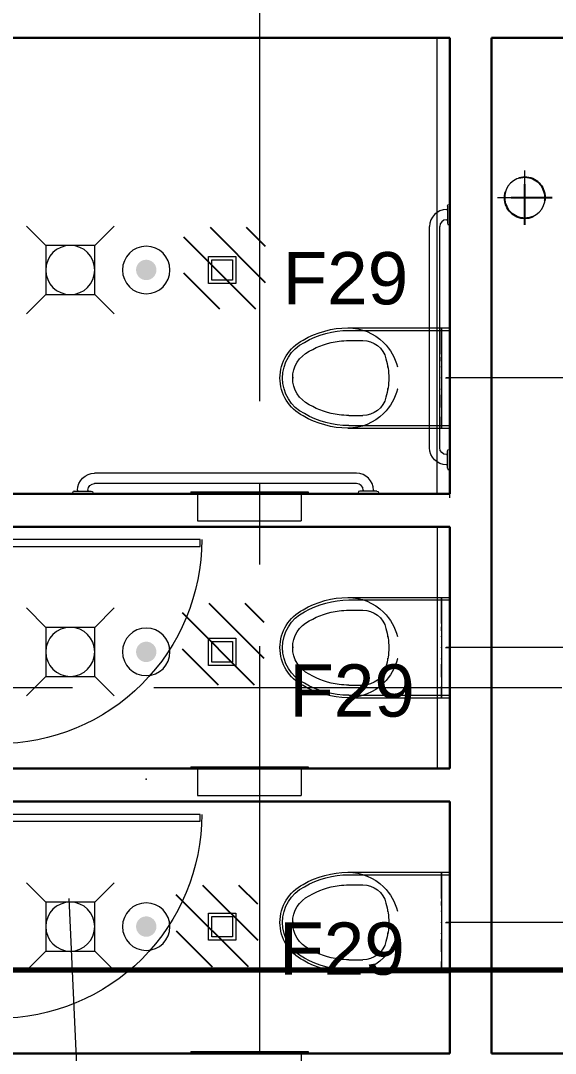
# Model space of a CAD drawing. Header units: inches. Extents: x -26500 to 0, y -3347 to 2257.
# Drawn here: x -23616.2 to -23537.5, y 613.4 to 765.2 of the extents above; entities that cross this region are included whole.
import ezdxf

# ---------------------------------------------------------------- set-up
doc = ezdxf.new("R2010")
doc.units = ezdxf.units.IN
doc.header["$LTSCALE"] = 48
doc.header["$MEASUREMENT"] = 0
doc.linetypes.add('A104$0$CENTER', pattern=[2, 1.25, -0.25, 0.25, -0.25])
doc.linetypes.add('NB - 5th floor_plan$0$HIDDEN2', pattern=[0.1875, 0.125, -0.0625])
for name, color, linetype in [('A104$0$A-AREA-IDEN', 8, 'Continuous'), ('A104$0$A-DOOR', 8, 'Continuous'), ('A104$0$A-FLOR-PFIX', 8, 'Continuous'), ('A104$0$A-FLOR-SLEEVE', 8, 'Continuous'), ('A104$0$A-FLOR-SPCL', 8, 'Continuous'), ('A104$0$A-GRID-GRDP0-15', 8, 'Continuous'), ('A104$0$A-WALL-FULL-INTR', 8, 'Continuous'), ('A104$0$Level 30', 8, 'Continuous'), ('A604$0$A-CLNG-AVDC', 8, 'Continuous'), ('A604$0$A-CLNG-LITE', 3, 'Continuous'), ('A604$0$A-CLNG-MECH-RTRN', 8, 'Continuous'), ('A604$0$A-FLOR-SLEEVE', 8, 'Continuous'), ('E-Emer-lite', 1, 'Continuous'), ('E-FIRE', 234, 'Continuous'), ('E-TEXT', 6, 'Continuous'), ('NB - 5th floor_plan$0$STWETSTACK', 1, 'NB - 5th floor_plan$0$HIDDEN2'), ('XREF', 7, 'Continuous')]:
    doc.layers.add(name, color=color, linetype=linetype)
doc.layers.add('E-Fire-Covr', color=240, linetype='Continuous', lineweight=70, plot=False)
doc.styles.add('M08', font='arial.ttf', dxfattribs={"height": 7.68})

# ---------------------------------------------------------------- blocks, each defined once
blk = doc.blocks.new('A104')
at = {"layer": 'A104$0$A-AREA-IDEN', "lineweight": 0, "elevation": 0.2066, "flags": 128}
blk.add_lwpolyline([(-23567.0737, 413.2278), (-23598.7656, 413.2278), (-23609.0394, 636.1473)], dxfattribs=at)
at = {"layer": 'A104$0$A-DOOR', "lineweight": 0, "extrusion": (0, 0, -1)}
for centre in [(23619.5351, 688.9088), (23619.5357, 648.5338)]:
    blk.add_arc(centre, 30.0003, 180, 270.000004, dxfattribs=at)
at = {"layer": 'A104$0$A-DOOR', "lineweight": 13}
for points in [[(-23619.5351, 687.9068), (-23589.7871, 687.9068), (-23589.7871, 688.9087), (-23619.5351, 688.9087)], [(-23619.5357, 647.5318), (-23589.7877, 647.5318), (-23589.7877, 648.5337), (-23619.5357, 648.5337)]]:
    blk.add_3dface(points, dxfattribs=at)
at = {"layer": 'A104$0$A-FLOR-PFIX', "lineweight": 13}
for p, q in [((-23568.0549, 720.0347), (-23554.2646, 720.0347)), ((-23567.9107, 719.6597), (-23553.0337, 719.6597)), ((-23554.2646, 720.0347), (-23554.265, 718.391)), ((-23554.2646, 716.1833), (-23554.2646, 720.0347)), ((-23554.2646, 720.0347), (-23553.0342, 720.0347)), ((-23553.0337, 719.6597), (-23553.0342, 720.0347)), ((-23553.0342, 720.0347), (-23553.0342, 718.5756)), ((-23553.0337, 719.6597), (-23553.0337, 712.6597)), ((-23567.9102, 718.1592), (-23565.864, 718.1597)), ((-23554.265, 718.391), (-23554.265, 718.1376)), ((-23554.265, 718.1376), (-23554.265, 717.6543)), ((-23553.0342, 718.5756), (-23553.0342, 718.2955)), ((-23553.0342, 718.2955), (-23553.0337, 717.7626)), ((-23554.265, 717.6543), (-23554.265, 717.0135)), ((-23554.265, 717.0135), (-23554.265, 715.7252)), ((-23553.0337, 717.7626), (-23553.0342, 717.0564)), ((-23553.0342, 717.0564), (-23553.0337, 715.767)), ((-23554.2646, 715.9383), (-23554.265, 715.2567)), ((-23554.2646, 715.4978), (-23554.265, 715.7252)), ((-23554.265, 715.2911), (-23554.2646, 715.4978)), ((-23554.2646, 715.113), (-23554.265, 715.2911)), ((-23554.265, 715.2567), (-23554.265, 714.2842)), ((-23554.2646, 715.113), (-23554.265, 714.4077)), ((-23554.2646, 716.1833), (-23554.2646, 715.9383)), ((-23553.0342, 715.2517), (-23553.0337, 715.4018)), ((-23553.0342, 715.2517), (-23553.0337, 714.5067)), ((-23553.0337, 715.576), (-23553.0337, 715.767)), ((-23553.0337, 715.4018), (-23553.0337, 715.576)), ((-23562.1691, 714.2842), (-23562.2454, 714.2842)), ((-23554.265, 714.4077), (-23554.2646, 713.5687)), ((-23554.265, 714.2842), (-23554.265, 714.2512)), ((-23554.265, 714.2512), (-23554.2646, 714.1577)), ((-23554.2646, 713.5687), (-23554.265, 712.6597)), ((-23554.2646, 714.1577), (-23554.2646, 714.0145)), ((-23554.2646, 714.0145), (-23554.2646, 713.5829)), ((-23554.2646, 713.5829), (-23554.2646, 713.1272)), ((-23553.0337, 714.5067), (-23553.0342, 713.6203)), ((-23553.0342, 713.6203), (-23553.0337, 712.6597)), ((-23576.1553, 712.6602), (-23576.1647, 712.6597)), ((-23576.1282, 712.6602), (-23576.1553, 712.6602)), ((-23576.0854, 712.6597), (-23576.1282, 712.6602)), ((-23576.0278, 712.6597), (-23576.0854, 712.6597)), ((-23562.082, 712.6597), (-23561.9855, 712.6597)), ((-23561.9762, 712.6597), (-23562.0337, 712.6597)), ((-23561.9855, 712.6597), (-23561.9762, 712.6597)), ((-23554.3246, 712.6597), (-23554.265, 712.6597)), ((-23554.2646, 713.1272), (-23554.265, 712.6597)), ((-23554.265, 712.6597), (-23554.2646, 712.1922)), ((-23554.265, 712.6597), (-23554.265, 711.7508)), ((-23554.2646, 712.1922), (-23554.265, 711.7365)), ((-23553.675, 712.6597), (-23553.0337, 712.6597)), ((-23552.3905, 712.6597), (-23553.6076, 712.6597)), ((-23553.0337, 712.6597), (-23553.0342, 711.6991)), ((-23553.0337, 705.6597), (-23553.0337, 712.6597)), ((-23562.1691, 711.0352), (-23562.2459, 711.0352)), ((-23560.7956, 711.0352), (-23560.6991, 711.0352)), ((-23560.6888, 711.0352), (-23560.7473, 711.0352)), ((-23560.6991, 711.0352), (-23560.6888, 711.0352)), ((-23554.265, 711.7508), (-23554.2646, 710.9117)), ((-23554.265, 711.7365), (-23554.2646, 711.3049)), ((-23554.2646, 711.1617), (-23554.265, 711.0682)), ((-23554.265, 711.0682), (-23554.265, 711.0352)), ((-23554.265, 711.0352), (-23554.265, 710.0628)), ((-23554.2646, 710.9117), (-23554.265, 710.2065)), ((-23554.2646, 711.3049), (-23554.2646, 711.1617)), ((-23553.0342, 711.6991), (-23553.0342, 710.8128)), ((-23553.0342, 710.8128), (-23553.0337, 710.0677)), ((-23554.265, 710.0283), (-23554.265, 710.2065)), ((-23554.265, 710.0628), (-23554.2646, 709.3812)), ((-23554.265, 709.8216), (-23554.265, 710.0283)), ((-23554.265, 709.5943), (-23554.265, 709.8216)), ((-23554.265, 708.3064), (-23554.265, 709.5943)), ((-23554.2646, 709.3812), (-23554.2646, 709.1361)), ((-23554.2646, 709.1361), (-23554.2646, 705.2847)), ((-23553.0337, 709.9176), (-23553.0337, 710.0677)), ((-23553.0337, 709.7434), (-23553.0337, 709.9176)), ((-23553.0337, 709.5524), (-23553.0337, 709.7434)), ((-23553.0337, 708.2635), (-23553.0337, 709.5524)), ((-23554.265, 708.3064), (-23554.265, 707.6651)), ((-23554.265, 707.6651), (-23554.2646, 707.1819)), ((-23553.0337, 708.2635), (-23553.0342, 707.5569)), ((-23553.0342, 707.5569), (-23553.0342, 707.0239)), ((-23567.9102, 707.1597), (-23565.864, 707.1597)), ((-23554.2646, 707.1819), (-23554.265, 706.9284)), ((-23554.2646, 705.2847), (-23554.265, 706.9284)), ((-23553.0342, 707.0239), (-23553.0342, 706.7439)), ((-23553.0342, 705.2847), (-23553.0342, 706.7439)), ((-23568.0544, 705.2847), (-23554.2646, 705.2847)), ((-23567.9107, 705.6597), (-23553.0337, 705.6597)), ((-23554.2646, 705.2847), (-23553.0342, 705.2847)), ((-23553.0337, 705.6597), (-23553.0342, 705.2847)), ((-23568.0549, 680.4097), (-23554.2646, 680.4097)), ((-23567.9107, 680.0347), (-23553.0337, 680.0347)), ((-23554.2646, 680.4097), (-23554.265, 678.766)), ((-23554.2646, 676.5583), (-23554.2646, 680.4097)), ((-23554.2646, 680.4097), (-23553.0342, 680.4097)), ((-23553.0337, 680.0347), (-23553.0342, 680.4097)), ((-23553.0342, 680.4097), (-23553.0342, 678.9506)), ((-23553.0337, 680.0347), (-23553.0337, 673.0347)), ((-23567.9102, 678.5342), (-23565.864, 678.5347)), ((-23554.265, 678.766), (-23554.265, 678.5126)), ((-23554.265, 678.5126), (-23554.265, 678.0293)), ((-23553.0342, 678.9506), (-23553.0342, 678.6705)), ((-23553.0342, 678.6705), (-23553.0337, 678.1376)), ((-23554.265, 678.0293), (-23554.265, 677.3885)), ((-23554.265, 677.3885), (-23554.265, 676.1002)), ((-23553.0337, 678.1376), (-23553.0342, 677.4314)), ((-23553.0342, 677.4314), (-23553.0337, 676.142)), ((-23554.2646, 676.3133), (-23554.265, 675.6317)), ((-23554.2646, 675.8728), (-23554.265, 676.1002)), ((-23554.265, 675.6661), (-23554.2646, 675.8728)), ((-23554.2646, 675.488), (-23554.265, 675.6661)), ((-23554.265, 675.6317), (-23554.265, 674.6592)), ((-23554.2646, 675.488), (-23554.265, 674.7827)), ((-23554.2646, 676.5583), (-23554.2646, 676.3133)), ((-23553.0342, 675.6267), (-23553.0337, 675.7768)), ((-23553.0342, 675.6267), (-23553.0337, 674.8817)), ((-23553.0337, 675.951), (-23553.0337, 676.142)), ((-23553.0337, 675.7768), (-23553.0337, 675.951)), ((-23562.1691, 674.6592), (-23562.2454, 674.6592)), ((-23554.265, 674.7827), (-23554.2646, 673.9437)), ((-23554.265, 674.6592), (-23554.265, 674.6262)), ((-23554.265, 674.6262), (-23554.2646, 674.5327)), ((-23554.2646, 673.9437), (-23554.265, 673.0347)), ((-23554.2646, 674.5327), (-23554.2646, 674.3895)), ((-23554.2646, 674.3895), (-23554.2646, 673.9579)), ((-23554.2646, 673.9579), (-23554.2646, 673.5022)), ((-23553.0337, 674.8817), (-23553.0342, 673.9953)), ((-23553.0342, 673.9953), (-23553.0337, 673.0347)), ((-23576.1553, 673.0352), (-23576.1647, 673.0347)), ((-23576.1282, 673.0352), (-23576.1553, 673.0352)), ((-23576.0854, 673.0347), (-23576.1282, 673.0352)), ((-23576.0278, 673.0347), (-23576.0854, 673.0347)), ((-23562.082, 673.0347), (-23561.9855, 673.0347)), ((-23561.9762, 673.0347), (-23562.0337, 673.0347)), ((-23561.9855, 673.0347), (-23561.9762, 673.0347)), ((-23554.3246, 673.0347), (-23554.265, 673.0347)), ((-23554.2646, 673.5022), (-23554.265, 673.0347)), ((-23554.265, 673.0347), (-23554.2646, 672.5672)), ((-23554.265, 673.0347), (-23554.265, 672.1258)), ((-23554.2646, 672.5672), (-23554.265, 672.1115)), ((-23553.675, 673.0347), (-23553.0337, 673.0347)), ((-23552.3905, 673.0347), (-23553.6076, 673.0347)), ((-23553.0337, 673.0347), (-23553.0342, 672.0741)), ((-23553.0337, 666.0347), (-23553.0337, 673.0347)), ((-23562.1691, 671.4102), (-23562.2459, 671.4102)), ((-23560.7956, 671.4102), (-23560.6991, 671.4102)), ((-23560.6888, 671.4102), (-23560.7473, 671.4102)), ((-23560.6991, 671.4102), (-23560.6888, 671.4102)), ((-23554.265, 672.1258), (-23554.2646, 671.2867)), ((-23554.265, 672.1115), (-23554.2646, 671.6799)), ((-23554.2646, 671.5367), (-23554.265, 671.4432)), ((-23554.265, 671.4432), (-23554.265, 671.4102)), ((-23554.265, 671.4102), (-23554.265, 670.4378)), ((-23554.2646, 671.2867), (-23554.265, 670.5815)), ((-23554.2646, 671.6799), (-23554.2646, 671.5367)), ((-23553.0342, 672.0741), (-23553.0342, 671.1878)), ((-23553.0342, 671.1878), (-23553.0337, 670.4427)), ((-23554.265, 670.4033), (-23554.265, 670.5815)), ((-23554.265, 670.4378), (-23554.2646, 669.7562)), ((-23554.265, 670.1966), (-23554.265, 670.4033)), ((-23554.265, 669.9693), (-23554.265, 670.1966)), ((-23554.265, 668.6814), (-23554.265, 669.9693)), ((-23554.2646, 669.7562), (-23554.2646, 669.5111)), ((-23554.2646, 669.5111), (-23554.2646, 665.6597)), ((-23553.0337, 670.2926), (-23553.0337, 670.4427)), ((-23553.0337, 670.1184), (-23553.0337, 670.2926)), ((-23553.0337, 669.9274), (-23553.0337, 670.1184)), ((-23553.0337, 668.6385), (-23553.0337, 669.9274)), ((-23554.265, 668.6814), (-23554.265, 668.0401)), ((-23554.265, 668.0401), (-23554.2646, 667.5569)), ((-23553.0337, 668.6385), (-23553.0342, 667.9319)), ((-23553.0342, 667.9319), (-23553.0342, 667.3989)), ((-23567.9102, 667.5347), (-23565.864, 667.5347)), ((-23554.2646, 667.5569), (-23554.265, 667.3034)), ((-23554.2646, 665.6597), (-23554.265, 667.3034)), ((-23553.0342, 667.3989), (-23553.0342, 667.1189)), ((-23553.0342, 665.6597), (-23553.0342, 667.1189)), ((-23568.0544, 665.6597), (-23554.2646, 665.6597)), ((-23567.9107, 666.0347), (-23553.0337, 666.0347)), ((-23554.2646, 665.6597), (-23553.0342, 665.6597)), ((-23553.0337, 666.0347), (-23553.0342, 665.6597)), ((-23568.0549, 640.0348), (-23554.2646, 640.0348)), ((-23567.9107, 639.6598), (-23553.0337, 639.6598)), ((-23554.2646, 640.0348), (-23554.265, 638.3911)), ((-23554.2646, 636.1834), (-23554.2646, 640.0348)), ((-23554.2646, 640.0348), (-23553.0342, 640.0348)), ((-23553.0337, 639.6598), (-23553.0342, 640.0348)), ((-23553.0342, 640.0348), (-23553.0342, 638.5757)), ((-23553.0337, 639.6598), (-23553.0337, 632.6598)), ((-23567.9102, 638.1593), (-23565.864, 638.1598)), ((-23554.265, 638.3911), (-23554.265, 638.1377)), ((-23554.265, 638.1377), (-23554.265, 637.6544)), ((-23554.265, 637.6544), (-23554.265, 637.0137)), ((-23553.0342, 638.5757), (-23553.0342, 638.2956)), ((-23553.0342, 638.2956), (-23553.0337, 637.7627)), ((-23553.0337, 637.7627), (-23553.0342, 637.0565)), ((-23554.265, 637.0137), (-23554.265, 635.7253)), ((-23554.2646, 635.9384), (-23554.265, 635.2568)), ((-23554.2646, 636.1834), (-23554.2646, 635.9384)), ((-23553.0342, 637.0565), (-23553.0337, 635.7671)), ((-23554.2646, 635.4979), (-23554.265, 635.7253)), ((-23554.265, 635.2912), (-23554.2646, 635.4979)), ((-23554.2646, 635.1131), (-23554.265, 635.2912)), ((-23554.265, 635.2568), (-23554.265, 634.2843)), ((-23554.2646, 635.1131), (-23554.265, 634.4079)), ((-23554.265, 634.4079), (-23554.2646, 633.5688)), ((-23553.0342, 635.2519), (-23553.0337, 635.4019)), ((-23553.0342, 635.2519), (-23553.0337, 634.5068)), ((-23553.0337, 634.5068), (-23553.0342, 633.6205)), ((-23553.0337, 635.5762), (-23553.0337, 635.7671)), ((-23553.0337, 635.4019), (-23553.0337, 635.5762)), ((-23562.1691, 634.2843), (-23562.2454, 634.2843)), ((-23554.265, 634.2843), (-23554.265, 634.2514)), ((-23554.265, 634.2514), (-23554.2646, 634.1579)), ((-23554.2646, 633.5688), (-23554.265, 632.6598)), ((-23554.2646, 633.1273), (-23554.265, 632.6598)), ((-23554.2646, 634.1579), (-23554.2646, 634.0146)), ((-23554.2646, 634.0146), (-23554.2646, 633.5831)), ((-23554.2646, 633.5831), (-23554.2646, 633.1273)), ((-23553.0342, 633.6205), (-23553.0337, 632.6598)), ((-23576.1553, 632.6603), (-23576.1647, 632.6598)), ((-23576.1282, 632.6603), (-23576.1553, 632.6603)), ((-23576.0854, 632.6598), (-23576.1282, 632.6603)), ((-23576.0278, 632.6598), (-23576.0854, 632.6598)), ((-23562.082, 632.6598), (-23561.9855, 632.6598)), ((-23561.9762, 632.6598), (-23562.0337, 632.6598)), ((-23561.9855, 632.6598), (-23561.9762, 632.6598)), ((-23554.3246, 632.6598), (-23554.265, 632.6598)), ((-23554.265, 632.6598), (-23554.2646, 632.1923)), ((-23554.265, 632.6598), (-23554.265, 631.7509)), ((-23554.2646, 632.1923), (-23554.265, 631.7366)), ((-23554.265, 631.7509), (-23554.2646, 630.9118)), ((-23554.265, 631.7366), (-23554.2646, 631.305)), ((-23553.675, 632.6598), (-23553.0337, 632.6598)), ((-23552.3905, 632.6598), (-23553.6076, 632.6598)), ((-23553.0337, 632.6598), (-23553.0342, 631.6992)), ((-23553.0342, 631.6992), (-23553.0342, 630.8129)), ((-23553.0337, 625.6598), (-23553.0337, 632.6598)), ((-23562.1691, 631.0353), (-23562.2459, 631.0353)), ((-23560.7956, 631.0353), (-23560.6991, 631.0353)), ((-23560.6888, 631.0353), (-23560.7473, 631.0353)), ((-23560.6991, 631.0353), (-23560.6888, 631.0353)), ((-23554.2646, 631.1618), (-23554.265, 631.0683)), ((-23554.265, 631.0683), (-23554.265, 631.0353)), ((-23554.265, 631.0353), (-23554.265, 630.0629)), ((-23554.2646, 630.9118), (-23554.265, 630.2066)), ((-23554.265, 630.0284), (-23554.265, 630.2066)), ((-23554.265, 630.0629), (-23554.2646, 629.3813)), ((-23554.265, 629.8217), (-23554.265, 630.0284)), ((-23554.2646, 631.305), (-23554.2646, 631.1618)), ((-23553.0342, 630.8129), (-23553.0337, 630.0678)), ((-23553.0337, 629.9177), (-23553.0337, 630.0678)), ((-23553.0337, 629.7435), (-23553.0337, 629.9177)), ((-23554.265, 629.5944), (-23554.265, 629.8217)), ((-23554.265, 628.3065), (-23554.265, 629.5944)), ((-23554.265, 628.3065), (-23554.265, 627.6652)), ((-23554.2646, 629.3813), (-23554.2646, 629.1362)), ((-23554.2646, 629.1362), (-23554.2646, 625.2848)), ((-23553.0337, 629.5525), (-23553.0337, 629.7435)), ((-23553.0337, 628.2637), (-23553.0337, 629.5525)), ((-23567.9102, 627.1598), (-23565.864, 627.1598)), ((-23554.265, 627.6652), (-23554.2646, 627.182)), ((-23554.2646, 627.182), (-23554.265, 626.9285)), ((-23554.2646, 625.2848), (-23554.265, 626.9285)), ((-23553.0337, 628.2637), (-23553.0342, 627.557)), ((-23553.0342, 627.557), (-23553.0342, 627.024)), ((-23553.0342, 627.024), (-23553.0342, 626.744)), ((-23568.0544, 625.2848), (-23554.2646, 625.2848)), ((-23567.9107, 625.6598), (-23553.0337, 625.6598)), ((-23554.2646, 625.2848), (-23553.0342, 625.2848)), ((-23553.0342, 625.2848), (-23553.0342, 626.744)), ((-23553.0337, 625.6598), (-23553.0342, 625.2848))]:
    blk.add_line(p, q, dxfattribs=at)
at = {"layer": 'A104$0$A-FLOR-PFIX', "lineweight": 0, "extrusion": (0, 0, -1)}
for p, q in [((-23532.7834, 712.6595), (-23553.0333, 712.6595)), ((-23532.7834, 673.0345), (-23553.0333, 673.0345)), ((-23496.4084, 632.6597), (-23553.0333, 632.6597))]:
    blk.add_line(p, q, dxfattribs=at)
at = {"layer": 'A104$0$A-FLOR-PFIX', "lineweight": 13, "extrusion": (0, 0, -1)}
for centre, radius, start, end in [((23567.9816, 706.9256), 13.1082, 59.571383, 89.685294), ((23567.9096, 706.6579), 13.0007, 59.8405, 90), ((23567.9096, 706.6578), 13.0008, 59.840611, 90.000111), ((23568.0724, 712.4937), 7.54, 90.142736, 134.4461), ((23571.7848, 712.6582), 6.2503, 0, 63.019806), ((23571.7848, 712.6582), 5.8753, 0, 63.119008), ((23567.9096, 706.6579), 11.5006, 59.617403, 82.854531), ((23567.9096, 706.6579), 11.5006, 82.854533, 90), ((23565.843, 714.6583), 3.5002, 89.644078, 166.434231), ((23568.0724, 712.4937), 7.54, 134.4461, 166.274158), ((23571.7848, 712.6582), 4.3752, 0, 63.657061), ((23572.0348, 712.6582), 10.0005, 163.614631, 180), ((23571.7848, 712.6582), 6.2503, 296.980194, 0), ((23571.7848, 712.6582), 5.8753, 296.880992, 0), ((23571.7848, 712.6582), 4.3752, 296.342939, 0), ((23572.0348, 712.6582), 10.0005, 180, 196.385369), ((23568.0724, 712.8228), 7.54, 193.725842, 225.5539), ((23565.843, 710.6581), 3.5002, 193.565769, 270.355922), ((23567.9096, 718.6586), 13.0008, 269.999892, 300.159392), ((23567.9096, 718.6586), 13.0007, 270, 300.1595), ((23567.9096, 718.6586), 11.5006, 277.145467, 300.382594), ((23567.9096, 718.6586), 11.5006, 270, 277.145467), ((23568.0724, 712.8228), 7.54, 225.5539, 269.857264), ((23567.9816, 718.3909), 13.1082, 270.314706, 300.428617), ((23567.9816, 667.3006), 13.1082, 59.571383, 89.685294), ((23567.9096, 667.0329), 13.0007, 59.8405, 90), ((23567.9096, 667.0328), 13.0008, 59.840611, 90.000111), ((23568.0724, 672.8687), 7.54, 90.142736, 134.4461), ((23571.7848, 673.0332), 6.2503, 0, 63.019806), ((23567.9096, 667.0329), 11.5006, 59.617403, 82.854531), ((23567.9096, 667.0329), 11.5006, 82.854533, 90), ((23565.843, 675.0333), 3.5002, 89.644078, 166.434231), ((23571.7848, 673.0332), 5.8753, 0, 63.119008), ((23571.7848, 673.0332), 4.3752, 0, 63.657061), ((23568.0724, 672.8687), 7.54, 134.4461, 166.274158), ((23572.0348, 673.0332), 10.0005, 163.614631, 180), ((23571.7848, 673.0332), 6.2503, 296.980194, 0), ((23571.7848, 673.0332), 5.8753, 296.880992, 0), ((23571.7848, 673.0332), 4.3752, 296.342939, 0), ((23572.0348, 673.0332), 10.0005, 180, 196.385369), ((23568.0724, 673.1978), 7.54, 193.725842, 225.5539), ((23565.843, 671.0331), 3.5002, 193.565769, 270.355922), ((23567.9096, 679.0336), 13.0008, 269.999892, 300.159392), ((23567.9096, 679.0336), 13.0007, 270, 300.1595), ((23567.9096, 679.0336), 11.5006, 277.145467, 300.382594), ((23568.0724, 673.1978), 7.54, 225.5539, 269.857264), ((23567.9816, 678.7659), 13.1082, 270.314706, 300.428617), ((23567.9096, 679.0336), 11.5006, 270, 277.145467), ((23567.9816, 626.9257), 13.1082, 59.571383, 89.685294), ((23567.9096, 626.658), 13.0007, 59.8405, 90), ((23567.9096, 626.658), 13.0008, 59.840611, 90.000111), ((23568.0724, 632.4938), 7.54, 90.142736, 134.4461), ((23571.7848, 632.6584), 6.2503, 0, 63.019806), ((23571.7848, 632.6584), 5.8753, 0, 63.119008), ((23567.9096, 626.658), 11.5006, 59.617403, 82.854531), ((23567.9096, 626.658), 11.5006, 82.854533, 90), ((23565.843, 634.6585), 3.5002, 89.644078, 166.434231), ((23568.0724, 632.4938), 7.54, 134.4461, 166.274158), ((23571.7848, 632.6584), 4.3752, 0, 63.657061), ((23572.0348, 632.6584), 10.0005, 163.614631, 180), ((23571.7848, 632.6584), 6.2503, 296.980194, 0), ((23571.7848, 632.6584), 5.8753, 296.880992, 0), ((23571.7848, 632.6584), 4.3752, 296.342939, 0), ((23572.0348, 632.6584), 10.0005, 180, 196.385369), ((23565.843, 630.6583), 3.5002, 193.565769, 270.355922), ((23568.0724, 632.8229), 7.54, 193.725842, 225.5539), ((23567.9096, 638.6587), 11.5006, 277.145467, 300.382594), ((23567.9816, 638.391), 13.1082, 270.314706, 300.428617), ((23567.9096, 638.6588), 13.0008, 269.999892, 300.159392), ((23567.9096, 638.6587), 13.0007, 270, 300.1595), ((23567.9096, 638.6587), 11.5006, 270, 277.145467), ((23568.0724, 632.8229), 7.54, 225.5539, 269.857264)]:
    blk.add_arc(centre, radius, start, end, dxfattribs=at)
at = {"layer": 'A104$0$A-FLOR-PFIX', "lineweight": 13}
for p in [(-23554.265, 714.2842), (-23554.265, 712.6597), (-23553.0337, 712.6597), (-23554.265, 711.0352), (-23554.265, 674.6592), (-23554.265, 673.0347), (-23553.0337, 673.0347), (-23554.265, 671.4102), (-23554.265, 634.2843), (-23554.265, 632.6598), (-23553.0337, 632.6598), (-23554.265, 631.0353)]:
    blk.add_point(p, dxfattribs=at)
at = {"layer": 'A104$0$A-FLOR-SLEEVE', "lineweight": 0}
for p, q in [((-23542.0236, 735.1574), (-23542.0236, 743.1574)), ((-23538.0236, 739.1574), (-23546.0236, 739.1574))]:
    blk.add_line(p, q, dxfattribs=at)
at = {"layer": 'A104$0$A-FLOR-SLEEVE', "lineweight": 13, "extrusion": (0, 0, -1)}
blk.add_circle((23542.0236, 739.1574), 3, dxfattribs=at)
at = {"layer": 'A104$0$A-FLOR-SPCL', "lineweight": 0}
for p, q in [((-23553.4087, 737.9092), (-23553.4092, 735.4092)), ((-23553.1592, 738.1592), (-23553.0337, 738.1592)), ((-23553.5337, 737.4092), (-23553.4092, 737.4092)), ((-23556.0337, 702.4097), (-23556.0337, 734.9092)), ((-23554.5337, 702.4097), (-23554.5342, 734.9092)), ((-23553.5342, 735.9092), (-23553.4087, 735.9092)), ((-23553.1587, 735.1592), (-23553.0337, 735.1592)), ((-23553.5342, 701.4097), (-23553.4087, 701.4097)), ((-23553.4092, 699.4092), (-23553.4092, 701.9097)), ((-23553.1587, 702.1597), (-23553.0342, 702.1597)), ((-23553.5342, 699.9092), (-23553.4092, 699.9092)), ((-23566.7837, 698.6597), (-23605.2872, 698.6597)), ((-23553.1587, 699.1592), (-23553.0342, 699.1592)), ((-23566.7842, 697.1597), (-23605.2877, 697.1597)), ((-23608.5392, 695.7847), (-23608.5392, 695.6597)), ((-23608.2887, 696.0347), (-23605.7887, 696.0347)), ((-23607.7887, 696.1602), (-23607.7887, 696.0347)), ((-23606.2892, 696.1597), (-23606.2887, 696.0352)), ((-23605.5377, 695.7847), (-23605.5377, 695.6597)), ((-23566.5337, 695.7847), (-23566.5337, 695.6597)), ((-23563.7837, 696.0347), (-23566.2842, 696.0347)), ((-23565.7842, 696.1597), (-23565.7842, 696.0342)), ((-23564.2837, 696.1597), (-23564.2842, 696.0347)), ((-23563.5342, 695.7847), (-23563.5342, 695.6597))]:
    blk.add_line(p, q, dxfattribs=at)
at = {"layer": 'A104$0$A-FLOR-SPCL', "lineweight": 13}
for p, q in [((-23591.1607, 695.9082), (-23591.1607, 695.6602)), ((-23591.1607, 695.9082), (-23573.9058, 695.9082)), ((-23591.1607, 695.6602), (-23573.9058, 695.6602)), ((-23590.1617, 695.6592), (-23590.1587, 691.6592)), ((-23574.9058, 695.6602), (-23574.9068, 691.6592)), ((-23573.9058, 695.9082), (-23573.9058, 695.6602)), ((-23590.1587, 691.6592), (-23574.9068, 691.6592)), ((-23591.1607, 655.5332), (-23591.1607, 655.2852)), ((-23591.1607, 655.5332), (-23573.9058, 655.5332)), ((-23591.1607, 655.2852), (-23573.9058, 655.2852)), ((-23590.1617, 655.2842), (-23590.1587, 651.2842)), ((-23574.9058, 655.2852), (-23574.9068, 651.2842)), ((-23573.9058, 655.5332), (-23573.9058, 655.2852)), ((-23590.1587, 651.2842), (-23574.9068, 651.2842)), ((-23591.1607, 613.6582), (-23591.1607, 613.4102)), ((-23591.1607, 613.6582), (-23573.9058, 613.6582)), ((-23591.1607, 613.4102), (-23573.9058, 613.4102)), ((-23574.9058, 613.4102), (-23574.9068, 609.4092)), ((-23573.9058, 613.6582), (-23573.9058, 613.4102))]:
    blk.add_line(p, q, dxfattribs=at)
at = {"layer": 'A104$0$A-FLOR-SPCL', "lineweight": 0, "extrusion": (0, 0, -1)}
for centre, radius, start, end in [((23553.1586, 737.9087), 0.25, 0, 90), ((23553.5337, 702.4071), 2.5001, 270, 0), ((23553.5337, 702.4071), 1.0001, 270, 0), ((23553.1586, 701.9071), 0.25, 0, 90), ((23605.2877, 696.1571), 2.5001, 0, 90), ((23605.2877, 696.1571), 1.0001, 0, 90), ((23605.7877, 695.7821), 0.25, 90, 180), ((23563.7858, 695.7821), 0.25, 90, 180)]:
    blk.add_arc(centre, radius, start, end, dxfattribs=at)
at = {"layer": 'A104$0$A-FLOR-SPCL', "lineweight": 0}
for centre, radius, start, end in [((-23553.5337, 734.9085), 2.5001, 90, 180), ((-23553.5337, 734.9085), 1.0001, 90, 180), ((-23553.1586, 735.4086), 0.25, 180, 270), ((-23566.786, 696.1571), 2.5001, 0, 90), ((-23553.1586, 699.407), 0.25, 180, 270), ((-23566.786, 696.1571), 1.0001, 0, 90), ((-23608.2879, 695.7821), 0.25, 90, 180), ((-23566.2859, 695.7821), 0.25, 90, 180)]:
    blk.add_arc(centre, radius, start, end, dxfattribs=at)
for p in [(-23553.0337, 700.6597), (-23565.0337, 695.6597)]:
    blk.add_point(p, dxfattribs=at)
at = {"layer": 'A104$0$A-GRID-GRDP0-15', "linetype": 'A104$0$CENTER', "lineweight": 0}
for p, q in [((-23581.0236, 2113.2362), (-23581.0236, -676.9052)), ((-23884.5631, 667.1574), (-20368.7317, 667.1574))]:
    blk.add_line(p, q, dxfattribs=at)
at = {"layer": 'A104$0$A-WALL-FULL-INTR', "lineweight": 30, "extrusion": (0, 0, -1)}
for p, q in [((-23553.0334, 762.6595), (-23620.0334, 762.6595)), ((-23553.0333, 695.6595), (-23553.0334, 762.6595)), ((-23546.9083, 613.4097), (-23546.9084, 762.6595)), ((-23546.9084, 762.6595), (-23465.7813, 762.6595)), ((-23553.0328, 695.6597), (-23620.0328, 695.6597)), ((-23553.0328, 690.7847), (-23620.0328, 690.7847)), ((-23553.0333, 655.2847), (-23553.0333, 690.7845)), ((-23553.0337, 655.2847), (-23620.0328, 655.2847)), ((-23553.0337, 650.4097), (-23620.0328, 650.4097)), ((-23553.0333, 613.4097), (-23553.0333, 650.4097)), ((-23620.0324, 613.4097), (-23553.0333, 613.4097)), ((-23546.9083, 613.4097), (-23460.9084, 613.4097))]:
    blk.add_line(p, q, dxfattribs=at)
at = {"layer": 'A104$0$Level 30', "lineweight": 0}
for p, q in [((-23566.7837, 698.6597), (-23605.2872, 698.6597)), ((-23566.7842, 697.1597), (-23605.2877, 697.1597)), ((-23608.5392, 695.7847), (-23608.5392, 695.6597)), ((-23608.2887, 696.0347), (-23605.7887, 696.0347)), ((-23607.7887, 696.1602), (-23607.7887, 696.0347)), ((-23606.2892, 696.1597), (-23606.2887, 696.0352)), ((-23605.5377, 695.7847), (-23605.5377, 695.6597)), ((-23566.5337, 695.7847), (-23566.5337, 695.6597)), ((-23563.7837, 696.0347), (-23566.2842, 696.0347)), ((-23565.7842, 696.1597), (-23565.7842, 696.0342)), ((-23564.2837, 696.1597), (-23564.2842, 696.0347)), ((-23563.5342, 695.7847), (-23563.5342, 695.6597))]:
    blk.add_line(p, q, dxfattribs=at)
at = {"layer": 'A104$0$Level 30', "lineweight": 0, "extrusion": (0, 0, -1)}
for centre, radius, start, end in [((23605.2877, 696.1571), 2.5001, 0, 90), ((23605.2877, 696.1571), 1.0001, 0, 90), ((23605.7877, 695.7821), 0.25, 90, 180), ((23563.7858, 695.7821), 0.25, 90, 180)]:
    blk.add_arc(centre, radius, start, end, dxfattribs=at)
at = {"layer": 'A104$0$Level 30', "lineweight": 0}
for centre, radius, start, end in [((-23566.786, 696.1571), 2.5001, 0, 90), ((-23566.786, 696.1571), 1.0001, 0, 90), ((-23608.2879, 695.7821), 0.25, 90, 180), ((-23566.2859, 695.7821), 0.25, 90, 180)]:
    blk.add_arc(centre, radius, start, end, dxfattribs=at)
blk.add_point((-23565.0337, 695.6597), dxfattribs=at)
blk = doc.blocks.new('NB - 5th floor_plan')
at = {"layer": 'NB - 5th floor_plan$0$STWETSTACK', "color": 1, "linetype": 'NB - 5th floor_plan$0$HIDDEN2'}
for p, q in [((-23542.0223, 735.1568, -0.0063), (-23542.0223, 743.1568, -0.0063)), ((-23538.0223, 739.1568, -0.0063), (-23546.0223, 739.1568, -0.0063))]:
    blk.add_line(p, q, dxfattribs=at)
at = {"layer": 'NB - 5th floor_plan$0$STWETSTACK', "color": 1, "linetype": 'NB - 5th floor_plan$0$HIDDEN2', "extrusion": (0, 0, -1)}
blk.add_circle((23542.0223, 739.1568, 0.0063), 3, dxfattribs=at)
blk = doc.blocks.new('*E738')
at = {"layer": 'A604$0$A-CLNG-LITE', "linetype": 'Continuous', "lineweight": 0}
h = blk.add_hatch(color=256, dxfattribs=at)
edge = h.paths.add_edge_path()
edge.add_arc((0, 0), 12, 0, 360)
blk = doc.blocks.new('*E739')
at = {"layer": 'A604$0$A-CLNG-LITE', "linetype": 'Continuous', "lineweight": 0}
h = blk.add_hatch(color=256, dxfattribs=at)
edge = h.paths.add_edge_path()
edge.add_arc((0, 0), 12, 0, 360)
blk = doc.blocks.new('*E740')
at = {"layer": 'A604$0$A-CLNG-LITE', "linetype": 'Continuous', "lineweight": 0}
h = blk.add_hatch(color=256, dxfattribs=at)
edge = h.paths.add_edge_path()
edge.add_arc((0, 0), 12, 0, 360)
blk = doc.blocks.new('A604')
at = {"layer": 'A604$0$A-CLNG-AVDC', "lineweight": 0}
for p, q in [((-23612.47, 732.13, 0), (-23615.32, 734.99, 0)), ((-23612.47, 732.13, 0), (-23615.32, 734.99, 0)), ((-23605.27, 732.13, 0), (-23602.41, 734.99, 0)), ((-23605.27, 732.13, 0), (-23602.41, 734.99, 0)), ((-23612.47, 724.93, 0), (-23615.32, 722.08, 0)), ((-23612.47, 724.93, 0), (-23615.32, 722.08, 0)), ((-23605.27, 724.93, 0), (-23602.41, 722.08, 0)), ((-23605.27, 724.93, 0), (-23602.41, 722.08, 0)), ((-23612.47, 676.01, 0), (-23615.32, 678.87, 0)), ((-23612.47, 676.01, 0), (-23615.32, 678.87, 0)), ((-23605.27, 676.01, 0), (-23602.41, 678.87, 0)), ((-23605.27, 676.01, 0), (-23602.41, 678.87, 0)), ((-23612.47, 668.81, 0), (-23615.32, 665.95, 0)), ((-23612.47, 668.81, 0), (-23615.32, 665.95, 0)), ((-23605.27, 668.81, 0), (-23602.41, 665.95, 0)), ((-23605.27, 668.81, 0), (-23602.41, 665.95, 0)), ((-23612.47, 635.63, 0), (-23615.32, 638.49, 0)), ((-23612.47, 635.63, 0), (-23615.32, 638.49, 0)), ((-23605.27, 635.63, 0), (-23602.41, 638.49, 0)), ((-23605.27, 635.63, 0), (-23602.41, 638.49, 0)), ((-23612.47, 628.43, 0), (-23615.32, 625.58, 0)), ((-23612.47, 628.43, 0), (-23615.32, 625.58, 0)), ((-23605.27, 628.43, 0), (-23602.41, 625.58, 0)), ((-23605.27, 628.43, 0), (-23602.41, 625.58, 0))]:
    blk.add_line(p, q, dxfattribs=at)
for centre in [(-23608.87, 728.53, 0), (-23608.87, 728.53, 0), (-23608.87, 672.41, 0), (-23608.87, 672.41, 0), (-23608.87, 632.03, 0), (-23608.87, 632.03, 0)]:
    blk.add_ellipse(centre, major_axis=(2.55, 2.55), ratio=1, start_param=5.497787, end_param=11.780972, dxfattribs=at)
for points in [[(-23612.47, 724.93, 0), (-23605.27, 724.93, 0), (-23605.27, 732.13, 0), (-23612.47, 732.13, 0)], [(-23612.47, 724.93, 0), (-23605.27, 724.93, 0), (-23605.27, 732.13, 0), (-23612.47, 732.13, 0)], [(-23612.47, 668.81, 0), (-23605.27, 668.81, 0), (-23605.27, 676.01, 0), (-23612.47, 676.01, 0)], [(-23612.47, 668.81, 0), (-23605.27, 668.81, 0), (-23605.27, 676.01, 0), (-23612.47, 676.01, 0)], [(-23612.47, 628.43, 0), (-23605.27, 628.43, 0), (-23605.27, 635.63, 0), (-23612.47, 635.63, 0)], [(-23612.47, 628.43, 0), (-23605.27, 628.43, 0), (-23605.27, 635.63, 0), (-23612.47, 635.63, 0)]]:
    blk.add_3dface(points, dxfattribs=at)
at = {"layer": 'A604$0$A-CLNG-LITE', "lineweight": 0}
for p, q in [((-23612.47, 732.13, 0), (-23615.32, 734.99, 0)), ((-23605.27, 732.13, 0), (-23602.41, 734.99, 0)), ((-23612.47, 724.93, 0), (-23615.32, 722.08, 0)), ((-23605.27, 724.93, 0), (-23602.41, 722.08, 0)), ((-23612.47, 676.01, 0), (-23615.32, 678.87, 0)), ((-23605.27, 676.01, 0), (-23602.41, 678.87, 0)), ((-23612.47, 668.81, 0), (-23615.32, 665.95, 0)), ((-23605.27, 668.81, 0), (-23602.41, 665.95, 0)), ((-23612.47, 635.63, 0), (-23615.32, 638.49, 0)), ((-23605.27, 635.63, 0), (-23602.41, 638.49, 0)), ((-23612.47, 628.43, 0), (-23615.32, 625.58, 0)), ((-23605.27, 628.43, 0), (-23602.41, 625.58, 0))]:
    blk.add_line(p, q, dxfattribs=at)
for centre, major_axis in [((-23608.87, 728.53, 0), (2.55, 2.55)), ((-23597.7, 728.53, 0), (2.47, 2.47)), ((-23608.87, 672.41, 0), (2.55, 2.55)), ((-23597.7, 672.41, 0), (2.47, 2.47)), ((-23608.87, 632.03, 0), (2.55, 2.55)), ((-23597.7, 632.03, 0), (2.47, 2.47))]:
    blk.add_ellipse(centre, major_axis=major_axis, ratio=1, start_param=5.497787, end_param=11.780972, dxfattribs=at)
for points in [[(-23612.47, 724.93, 0), (-23605.27, 724.93, 0), (-23605.27, 732.13, 0), (-23612.47, 732.13, 0)], [(-23588.53, 730.53, 0), (-23584.53, 730.53, 0), (-23584.53, 726.53, 0), (-23588.53, 726.53, 0)], [(-23588.03, 730.03, 0), (-23585.03, 730.03, 0), (-23585.03, 727.03, 0), (-23588.03, 727.03, 0)], [(-23612.47, 668.81, 0), (-23605.27, 668.81, 0), (-23605.27, 676.01, 0), (-23612.47, 676.01, 0)], [(-23588.53, 674.41, 0), (-23584.53, 674.41, 0), (-23584.53, 670.41, 0), (-23588.53, 670.41, 0)], [(-23588.03, 673.91, 0), (-23585.03, 673.91, 0), (-23585.03, 670.91, 0), (-23588.03, 670.91, 0)], [(-23612.47, 628.43, 0), (-23605.27, 628.43, 0), (-23605.27, 635.63, 0), (-23612.47, 635.63, 0)], [(-23588.53, 634.03, 0), (-23584.53, 634.03, 0), (-23584.53, 630.03, 0), (-23588.53, 630.03, 0)], [(-23588.03, 633.53, 0), (-23585.03, 633.53, 0), (-23585.03, 630.53, 0), (-23588.03, 630.53, 0)]]:
    blk.add_3dface(points, dxfattribs=at)
at = {"layer": 'A604$0$A-CLNG-MECH-RTRN', "lineweight": 13}
for p, q in [((-23554.91, 695.66), (-23554.91, 762.66)), ((-23553.03, 695.03, 0), (-23553.03, 762.03, 0)), ((-23554.91, 690.78, 0), (-23554.91, 655.28)), ((-23553.03, 690.78, 0), (-23553.03, 655.28)), ((-23553.03, 649.78, 0), (-23553.03, 614.91))]:
    blk.add_line(p, q, dxfattribs=at)
blk.add_point((-23597.7, 653.68), dxfattribs=at)
at = {"layer": 'A604$0$A-FLOR-SLEEVE', "lineweight": 0}
for p, q in [((-23542.02, 735.16), (-23542.02, 743.16)), ((-23538.02, 739.16), (-23546.02, 739.16))]:
    blk.add_line(p, q, dxfattribs=at)
at = {"layer": 'A604$0$A-FLOR-SLEEVE', "lineweight": 13, "extrusion": (0, 0, -1)}
blk.add_circle((23542.02, 739.16), 3, dxfattribs=at)
at = {"layer": 'A604$0$A-CLNG-LITE', "lineweight": 0, "xscale": 0.125, "yscale": 0.125, "zscale": 1.25e-11}
for name, p in [('*E739', (-23597.7, 728.54, 0)), ('*E740', (-23597.7, 672.41, 0)), ('*E738', (-23597.7, 632.04, 0))]:
    blk.add_blockref(name, p, dxfattribs=at)
blk = doc.blocks.new('*U149')
at = {"layer": 'E-Fire-Covr'}
blk.add_lwpolyline([(10.15, 322), (318, 322), (318, -314), (-318, -314), (-318, 322), (-9.51, 322)], dxfattribs=at)

msp = doc.modelspace()

# ---------------------------------------------------------------- hatches: boundary and pattern name
at = {"layer": 'E-Emer-lite'}
h = msp.add_hatch(dxfattribs=at)
h.set_pattern_fill('ANSI31', color=256, scale=30, angle=90.0676)
h.set_pattern_definition([(135.067582, (-26007.953, 25984.354), (-2.64852087, -2.6547763), [])])
h.paths.add_polyline_path([(-23592.18, 722.81), (-23592.24, 734.81), (-23580.24, 734.83), (-23580.18, 722.83)])
h = msp.add_hatch(dxfattribs=at)
h.set_pattern_fill('ANSI31', color=256, scale=30, angle=90.0676)
h.set_pattern_definition([(135.067582, (-26008.143, 25929.1135), (-2.64852087, -2.6547763), [])])
h.paths.add_polyline_path([(-23592.37, 667.57), (-23592.43, 679.57), (-23580.43, 679.59), (-23580.37, 667.59)])
h = msp.add_hatch(dxfattribs=at)
h.set_pattern_fill('ANSI31', color=256, scale=30, angle=90.0676)
h.set_pattern_definition([(135.067582, (-26009.066, 25887.6803), (-2.64852087, -2.6547763), [])])
h.paths.add_polyline_path([(-23593.29, 626.14), (-23593.35, 638.14), (-23581.35, 638.15), (-23581.29, 626.15)])

# ---------------------------------------------------------------- block references
at = {"layer": 'E-FIRE'}
msp.add_blockref('*U149', (-23655.84, 303.69), dxfattribs=at)
at = {"layer": 'XREF'}
for name in ['A104', 'NB - 5th floor_plan', 'A604']:
    msp.add_blockref(name, (0, 0), dxfattribs=at)

# ---------------------------------------------------------------- texts
at = {"layer": 'E-TEXT', "style": 'M08'}
for p in [(-23577.65, 723.48), (-23576.67, 662.89), (-23578.15, 624.96)]:
    msp.add_text('F29', height=7.68, dxfattribs=at).set_placement(p)

doc.saveas('drawing.dxf')
